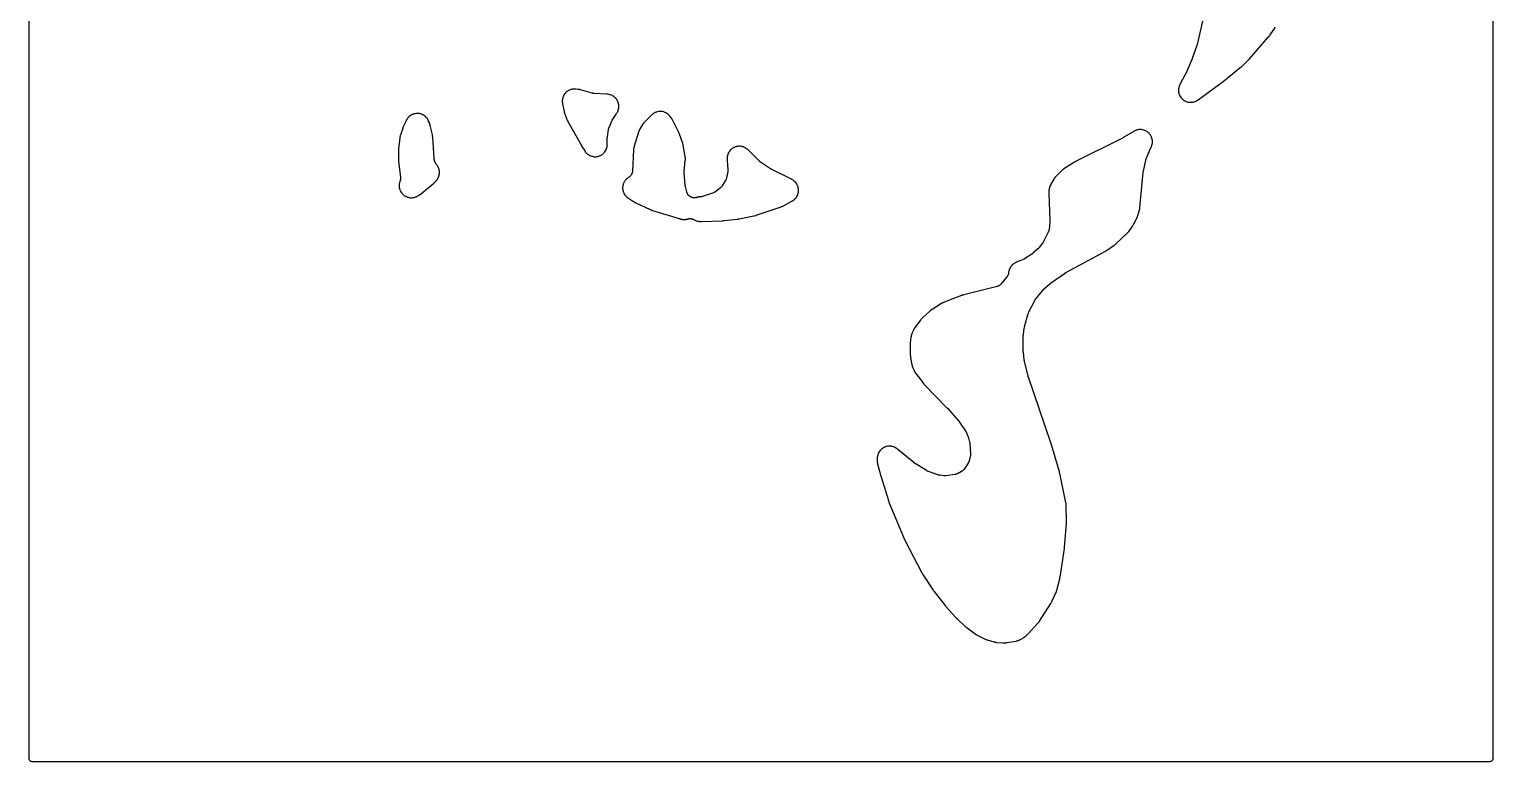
# Model space of a CAD drawing. Header units: millimetres. Extents: x 0 to 300, y 0 to 300.
# Drawn here: x -0.1 to 300, y -0.1 to 150 of the extents above; entities that cross this region are included whole.
import ezdxf

# ---------------------------------------------------------------- set-up
doc = ezdxf.new("R2010")
doc.units = ezdxf.units.MM
doc.layers.add('CUT', color=7, linetype='CONTINUOUS')

msp = doc.modelspace()

# ---------------------------------------------------------------- linework, layer by layer
at = {"layer": 'CUT'}
for points in [[(300.0266, 298.5625), (300.0266, 1.4375), (300.0266, 0.5522), (300.023, 0.4788), (300.0143, 0.4206), (300.0001, 0.3635), (299.9802, 0.3082), (299.9551, 0.255), (299.9249, 0.2046), (299.8898, 0.1573), (299.8503, 0.1137), (299.8068, 0.0743), (299.7595, 0.0392), (299.7091, 0.009), (299.6559, -0.0162), (299.6005, -0.036), (299.5435, -0.0503), (299.4853, -0.0589), (299.4119, -0.0625), (298.5266, -0.0625), (1.4375, -0.0625), (0.5522, -0.0625), (0.4788, -0.0589), (0.4206, -0.0503), (0.3635, -0.036), (0.3082, -0.0162), (0.255, 0.009), (0.2046, 0.0392), (0.1573, 0.0743), (0.1137, 0.1137), (0.0743, 0.1573), (0.0392, 0.2046), (0.009, 0.255), (-0.0162, 0.3082), (-0.036, 0.3635), (-0.0503, 0.4206), (-0.0589, 0.4788), (-0.0625, 0.5522), (-0.0625, 1.4375), (-0.0625, 298.5625)], [(240.8584, 153.1484), (239.3937, 146.876), (239.3912, 146.8653), (239.385, 146.8404), (239.3823, 146.8297), (239.3789, 146.8167), (239.3761, 146.806), (239.3693, 146.7812), (239.3664, 146.7706), (239.3629, 146.7585), (239.3598, 146.7479), (239.3524, 146.7233), (239.3492, 146.7127), (239.3452, 146.6999), (239.3419, 146.6894), (239.3339, 146.665), (239.3304, 146.6545), (238.4258, 143.9898), (238.4234, 143.983), (238.4179, 143.9672), (238.4155, 143.9604), (238.4097, 143.9443), (238.4067, 143.936), (238.3996, 143.9167), (238.3965, 143.9084), (238.3929, 143.8989), (238.3897, 143.8907), (238.3822, 143.8714), (238.379, 143.8632), (238.3773, 143.859), (238.3733, 143.8493), (238.364, 143.8268), (238.3599, 143.8172), (237.3202, 141.3963), (237.3161, 141.387), (237.3066, 141.3655), (237.3024, 141.3563), (237.2974, 141.3453), (237.2933, 141.3363), (237.2834, 141.3152), (237.2791, 141.3062), (237.274, 141.2958), (237.2696, 141.2868), (237.2592, 141.2659), (237.2547, 141.257), (237.2492, 141.2461), (237.2446, 141.2372), (237.2337, 141.2165), (237.229, 141.2077), (236.023, 138.9724), (236.0177, 138.9626), (236.0051, 138.9399), (235.9996, 138.9302), (235.9928, 138.9184), (235.9873, 138.9088), (235.9734, 138.8852), (235.9683, 138.8767), (235.9642, 138.8696), (235.9173, 138.7875), (235.9101, 138.7747), (235.8829, 138.7242), (235.8695, 138.6981), (235.7883, 138.5283), (235.7655, 138.4741), (235.7022, 138.2996), (235.6848, 138.2435), (235.6388, 138.0636), (235.6271, 138.006), (235.5988, 137.8225), (235.5928, 137.7641), (235.5826, 137.5787), (235.5823, 137.52), (235.5903, 137.3345), (235.5957, 137.276), (235.6219, 137.0922), (235.633, 137.0345), (235.677, 136.8541), (235.6936, 136.7978), (235.7551, 136.6226), (235.7772, 136.5682), (235.8554, 136.3998), (235.8827, 136.3478), (235.9771, 136.1879), (236.0093, 136.1388), (236.1188, 135.9889), (236.1558, 135.9432), (236.2794, 135.8047), (236.3206, 135.7628), (236.4572, 135.6371), (236.5023, 135.5995), (236.6506, 135.4877), (236.6991, 135.4546), (236.8576, 135.3579), (236.9091, 135.3297), (237.0763, 135.2489), (237.1304, 135.226), (237.3046, 135.1619), (237.3607, 135.1443), (237.5404, 135.0976), (237.5978, 135.0856), (237.7812, 135.0566), (237.8396, 135.0503), (238.025, 135.0394), (238.0837, 135.0389), (238.2692, 135.0462), (238.3278, 135.0513), (238.5117, 135.0767), (238.5694, 135.0876), (238.75, 135.1308), (238.8063, 135.1473), (238.9818, 135.208), (239.0363, 135.2299), (239.205, 135.3075), (239.2571, 135.3346), (239.4196, 135.4295), (239.4446, 135.445), (239.4927, 135.4763), (239.5049, 135.4845), (239.5835, 135.5386), (239.5955, 135.547), (244.5762, 139.154), (244.5826, 139.1588), (244.6274, 139.1921), (244.6343, 139.1973), (244.6895, 139.2397), (244.6961, 139.2449), (244.7393, 139.279), (244.7463, 139.2846), (248.2645, 142.1506), (248.2726, 142.1574), (248.3291, 142.2051), (248.3377, 142.2126), (248.407, 142.2733), (248.4153, 142.2808), (248.4691, 142.3298), (248.4779, 142.3379), (249.8809, 143.6682), (249.8909, 143.678), (249.955, 143.7417), (249.9648, 143.7516), (250.0435, 143.8336), (250.0531, 143.8437), (250.1142, 143.9104), (250.1235, 143.9208), (254.0771, 148.4366), (254.0901, 148.452), (254.1732, 148.5535), (254.1857, 148.5694), (254.2855, 148.7002), (254.2975, 148.7164), (254.3735, 148.8233), (254.3849, 148.8399), (255.4506, 150.4505)]]:
    msp.add_lwpolyline(points, dxfattribs=at)
for points in [[(109.2594, 134.9131), (109.2633, 134.8834), (109.2723, 134.8255), (109.2748, 134.8107), (109.2922, 134.7147), (109.2951, 134.6999), (109.6176, 133.1454), (109.6199, 133.1348), (109.6366, 133.061), (109.6392, 133.05), (109.6511, 133.0018), (109.6573, 132.9787), (109.6987, 132.8355), (109.7055, 132.8135), (109.718, 132.7757), (109.7215, 132.7654), (109.7463, 132.6948), (109.7504, 132.6834), (110.1214, 131.6917), (110.1252, 131.6818), (110.1522, 131.6132), (110.1563, 131.603), (110.1749, 131.5584), (110.1843, 131.537), (110.2452, 131.4052), (110.255, 131.385), (110.2726, 131.3503), (110.2774, 131.3409), (110.3116, 131.2766), (110.3173, 131.2661), (113.1541, 126.1648), (113.1583, 126.1574), (113.1878, 126.1061), (113.1924, 126.0982), (113.2301, 126.0348), (113.2348, 126.0271), (113.2653, 125.9775), (113.2704, 125.9694), (113.8244, 125.1007), (113.8326, 125.0882), (113.8865, 125.0082), (113.8949, 124.9959), (113.9285, 124.9487), (113.9463, 124.9249), (114.064, 124.7753), (114.103, 124.7305), (114.2332, 124.5952), (114.2764, 124.5544), (114.4193, 124.4326), (114.4663, 124.3964), (114.6205, 124.2893), (114.6709, 124.2579), (114.835, 124.1666), (114.8882, 124.1403), (115.0605, 124.0657), (115.1161, 124.0448), (115.2949, 123.9875), (115.3523, 123.9722), (115.5359, 123.9329), (115.5945, 123.9234), (115.7811, 123.9025), (115.8404, 123.8988), (116.0281, 123.8964), (116.0874, 123.8985), (116.2745, 123.9147), (116.3333, 123.9227), (116.5179, 123.9573), (116.5756, 123.9711), (116.7558, 124.0238), (116.812, 124.0432), (116.9861, 124.1135), (117.04, 124.1384), (117.2063, 124.2255), (117.2575, 124.2556), (117.4144, 124.3587), (117.4624, 124.3937), (117.6083, 124.5118), (117.6526, 124.5514), (117.7861, 124.6834), (117.8263, 124.7271), (117.9461, 124.8717), (117.9817, 124.9192), (118.0867, 125.0749), (118.1174, 125.1257), (118.2065, 125.2909), (118.2321, 125.3446), (118.3044, 125.5178), (118.3245, 125.5737), (118.3793, 125.7533), (118.3938, 125.8108), (118.4306, 125.995), (118.4394, 126.0537), (118.4581, 126.2431), (118.4602, 126.2728), (118.4631, 126.3307), (118.4636, 126.3455), (118.4659, 126.442), (118.4661, 126.4569), (118.4652, 127.685), (118.4652, 127.692), (118.4653, 127.7082), (118.4654, 127.7152), (118.4654, 127.7182), (118.4662, 127.7455), (118.4691, 127.8092), (118.4704, 127.8314), (118.4737, 127.866), (118.4826, 127.9448), (118.4872, 127.9787), (118.7107, 129.4427), (118.7128, 129.4555), (118.7163, 129.4766), (118.7262, 129.5268), (118.7453, 129.6111), (118.7545, 129.6482), (118.7556, 129.6521), (118.7664, 129.6889), (118.7927, 129.7715), (118.8096, 129.8197), (118.8172, 129.8396), (118.8218, 129.8515), (119.3076, 131.0709), (119.312, 131.0816), (119.3192, 131.0992), (119.3379, 131.1412), (119.3712, 131.2115), (119.3866, 131.2424), (119.3883, 131.2456), (119.4048, 131.2758), (119.4434, 131.3434), (119.4673, 131.3827), (119.4776, 131.3987), (119.4838, 131.4084), (120.2739, 132.6054), (120.279, 132.613), (120.291, 132.6309), (120.2962, 132.6385), (120.3007, 132.645), (120.3027, 132.6479), (120.3601, 132.7321), (120.3644, 132.7385), (120.3724, 132.7499), (120.3756, 132.7546), (120.385, 132.7685), (120.3955, 132.7845), (120.4964, 132.9436), (120.526, 132.9959), (120.6112, 133.1657), (120.6354, 133.2207), (120.7032, 133.3981), (120.7218, 133.4552), (120.7715, 133.6386), (120.7843, 133.6973), (120.8154, 133.8847), (120.8222, 133.9444), (120.8344, 134.1339), (120.8353, 134.194), (120.8285, 134.3838), (120.8233, 134.4437), (120.7975, 134.6319), (120.7864, 134.6909), (120.7419, 134.8756), (120.725, 134.9332), (120.6622, 135.1125), (120.6396, 135.1682), (120.5593, 135.3403), (120.5312, 135.3934), (120.434, 135.5566), (120.4007, 135.6067), (120.2877, 135.7593), (120.2496, 135.8058), (120.1219, 135.9464), (120.0794, 135.9888), (119.9383, 136.116), (119.8917, 136.1539), (119.7385, 136.2663), (119.6884, 136.2994), (119.5248, 136.3959), (119.4716, 136.4238), (119.2991, 136.5035), (119.2434, 136.5259), (119.0639, 136.5879), (119.0062, 136.6047), (118.8213, 136.6485), (118.7622, 136.6593), (118.5713, 136.6847), (118.5415, 136.688), (118.4787, 136.6931), (118.4662, 136.694), (118.3847, 136.699), (118.3722, 136.6997), (118.3594, 136.7002), (118.3509, 136.7006), (118.3309, 136.7016), (118.3224, 136.702), (115.7431, 136.8553), (115.731, 136.8561), (115.7108, 136.8575), (115.6624, 136.8624), (115.5807, 136.8728), (115.5446, 136.8782), (115.5409, 136.8788), (115.505, 136.8856), (115.4244, 136.9026), (115.3771, 136.914), (115.3576, 136.9192), (115.3459, 136.9224), (112.9524, 137.5993), (112.9422, 137.6021), (112.8709, 137.6209), (112.8603, 137.6236), (112.8133, 137.6351), (112.7906, 137.6402), (112.6483, 137.6692), (112.6262, 137.6732), (112.5879, 137.6796), (112.5774, 137.6812), (112.5052, 137.6918), (112.4936, 137.6934), (112.1079, 137.7424), (112.0928, 137.7441), (111.9958, 137.754), (111.9809, 137.7553), (111.9224, 137.7598), (111.8924, 137.7613), (111.7001, 137.7663), (111.6401, 137.7649), (111.4509, 137.7508), (111.3913, 137.7434), (111.2045, 137.7105), (111.1459, 137.6972), (110.9633, 137.6458), (110.9064, 137.6267), (110.7298, 137.5573), (110.6751, 137.5326), (110.5063, 137.446), (110.4543, 137.4159), (110.295, 137.3128), (110.2463, 137.2777), (110.0981, 137.1592), (110.0532, 137.1194), (109.9176, 136.9867), (109.8768, 136.9427), (109.7551, 136.7971), (109.719, 136.7491), (109.6125, 136.5921), (109.5813, 136.5408), (109.491, 136.3739), (109.4651, 136.3198), (109.392, 136.1447), (109.3716, 136.0882), (109.3163, 135.9067), (109.3017, 135.8485), (109.2648, 135.6624), (109.2561, 135.603), (109.2379, 135.4141), (109.2352, 135.3542), (109.2361, 135.1644), (109.2393, 135.1045)], [(75.8092, 117.6293), (75.8182, 117.572), (75.8557, 117.3923), (75.8703, 117.3361), (75.9249, 117.1609), (75.9448, 117.1064), (76.0161, 116.9373), (76.0412, 116.885), (76.1285, 116.7235), (76.1586, 116.6739), (76.2611, 116.5216), (76.2958, 116.4751), (76.4125, 116.3335), (76.4515, 116.2905), (76.5814, 116.1609), (76.6244, 116.1219), (76.7662, 116.0054), (76.8128, 115.9707), (76.9651, 115.8685), (77.0148, 115.8385), (77.1764, 115.7514), (77.2288, 115.7264), (77.398, 115.6553), (77.4525, 115.6355), (77.6278, 115.5811), (77.684, 115.5666), (77.8637, 115.5294), (77.9211, 115.5204), (78.1035, 115.5008), (78.1615, 115.4974), (78.345, 115.4955), (78.403, 115.4977), (78.5858, 115.5135), (78.6433, 115.5213), (78.8238, 115.5547), (78.8803, 115.568), (79.0591, 115.6194), (79.0868, 115.6281), (79.1405, 115.6464), (79.1541, 115.6513), (79.2427, 115.6838), (79.2563, 115.689), (79.2945, 115.7042), (79.3086, 115.7099), (79.3996, 115.7486), (79.4135, 115.7547), (79.4675, 115.7793), (79.4949, 115.7927), (79.6679, 115.8823), (79.7204, 115.913), (79.8835, 116.0197), (79.9085, 116.037), (79.9565, 116.072), (79.9686, 116.0811), (80.047, 116.1414), (80.0589, 116.1508), (82.8264, 118.3928), (82.837, 118.4015), (82.9048, 118.4591), (82.9151, 118.468), (82.9551, 118.5036), (82.9751, 118.5222), (83.1025, 118.6462), (83.1217, 118.6658), (83.1582, 118.7048), (83.1675, 118.7149), (83.2268, 118.7811), (83.2358, 118.7914), (83.4087, 118.9936), (83.418, 119.0047), (83.4776, 119.078), (83.4867, 119.0894), (83.5215, 119.1343), (83.5387, 119.1577), (83.6455, 119.3104), (83.6765, 119.3596), (83.7668, 119.5197), (83.7929, 119.5717), (83.8673, 119.7398), (83.8882, 119.7941), (83.946, 119.9686), (83.9616, 120.0246), (84.0022, 120.2039), (84.0122, 120.2611), (84.0353, 120.4435), (84.0398, 120.5015), (84.0451, 120.6852), (84.044, 120.7434), (84.0315, 120.9267), (84.0247, 120.9845), (83.9945, 121.1658), (83.9822, 121.2226), (83.9346, 121.4002), (83.9168, 121.4556), (83.8522, 121.6277), (83.8292, 121.6811), (83.7483, 121.8461), (83.7202, 121.897), (83.6236, 122.0534), (83.5907, 122.1014), (83.478, 122.2498), (83.4598, 122.2725), (83.4111, 122.3306), (83.3823, 122.3667), (83.3313, 122.4342), (83.2795, 122.5107), (83.2477, 122.5633), (83.204, 122.6447), (83.1777, 122.7003), (83.1426, 122.7857), (83.1162, 122.8606), (83.0991, 122.9145), (83.098, 122.9184), (83.0949, 122.9293), (82.993, 123.3075), (82.9901, 123.3185), (82.9854, 123.3367), (82.9753, 123.3808), (82.9601, 123.456), (82.9539, 123.4894), (82.9533, 123.4929), (82.9485, 123.5265), (82.9389, 123.6026), (82.9344, 123.6477), (82.933, 123.6664), (82.9322, 123.6777), (82.6725, 127.8619), (82.6715, 127.8744), (82.6648, 127.9559), (82.6636, 127.9684), (82.6585, 128.0173), (82.6554, 128.0422), (82.6316, 128.2039), (82.6274, 128.2287), (82.6183, 128.277), (82.6158, 128.2893), (82.5988, 128.3693), (82.5961, 128.3816), (82.1448, 130.3116), (82.1419, 130.3236), (82.1221, 130.4011), (82.1189, 130.413), (82.106, 130.4594), (82.099, 130.483), (82.0499, 130.6353), (82.0418, 130.6586), (82.0252, 130.7037), (82.0208, 130.7152), (81.9917, 130.7897), (81.987, 130.8012), (81.8342, 131.169), (81.8285, 131.1823), (81.7904, 131.268), (81.7844, 131.2811), (81.7603, 131.332), (81.7473, 131.3578), (81.6603, 131.5209), (81.6307, 131.5705), (81.5298, 131.7224), (81.4956, 131.7689), (81.3806, 131.9104), (81.3421, 131.9534), (81.214, 132.0832), (81.1716, 132.1223), (81.0316, 132.2392), (80.9856, 132.274), (80.8351, 132.377), (80.7859, 132.4072), (80.6262, 132.4952), (80.5744, 132.5206), (80.4069, 132.5929), (80.3529, 132.6132), (80.1793, 132.669), (80.1236, 132.6841), (79.9454, 132.723), (79.8885, 132.7326), (79.7074, 132.7542), (79.6499, 132.7583), (79.4675, 132.7624), (79.4099, 132.761), (79.228, 132.7476), (79.1707, 132.7406), (78.9909, 132.7098), (78.9346, 132.6973), (78.7586, 132.6494), (78.7038, 132.6316), (78.5332, 132.567), (78.4803, 132.544), (78.3167, 132.4633), (78.2663, 132.4353), (78.1112, 132.3393), (78.0637, 132.3066), (77.9185, 132.1962), (77.8744, 132.1591), (77.7405, 132.0352), (77.7001, 131.994), (77.5788, 131.8578), (77.5425, 131.813), (77.4348, 131.6658), (77.403, 131.6176), (77.3087, 131.4586), (77.2945, 131.4334), (77.2682, 131.3837), (77.2616, 131.3708), (77.2197, 131.287), (77.2134, 131.274), (76.6878, 130.1556), (76.6802, 130.1388), (76.6325, 130.0287), (76.6255, 130.0116), (76.5699, 129.8716), (76.5634, 129.8544), (76.5226, 129.7415), (76.5166, 129.7241), (76.0568, 128.3187), (76.0523, 128.3045), (76.0245, 128.2116), (76.0204, 128.1973), (76.005, 128.1411), (75.9979, 128.1121), (75.9562, 127.9228), (75.9505, 127.8935), (75.9408, 127.8361), (75.9385, 127.8213), (75.9248, 127.7253), (75.9229, 127.7105), (75.6741, 125.5985), (75.6723, 125.5811), (75.6623, 125.4679), (75.661, 125.4505), (75.6526, 125.3081), (75.6518, 125.2906), (75.6484, 125.177), (75.6482, 125.1595), (75.647, 123.4154), (75.6472, 123.3984), (75.6503, 123.2879), (75.651, 123.2709), (75.6588, 123.1323), (75.66, 123.1153), (75.6693, 123.0052), (75.671, 122.9882), (76.0488, 119.6525), (76.0525, 119.611), (76.0576, 119.5347), (76.0593, 119.4512), (76.0578, 119.3957), (76.0517, 119.3125), (76.0451, 119.2573), (76.0314, 119.175), (76.0197, 119.1207), (75.9984, 119.04), (75.9755, 118.967), (75.962, 118.9275), (75.9382, 118.8626), (75.9334, 118.8489), (75.9152, 118.7952), (75.9065, 118.7675), (75.8554, 118.5886), (75.8422, 118.5321), (75.809, 118.3516), (75.8013, 118.294), (75.7857, 118.1112), (75.7836, 118.0532), (75.7858, 117.8697), (75.7893, 117.8117)], [(121.6293, 117.1711), (121.6383, 117.1124), (121.676, 116.9288), (121.6907, 116.8714), (121.7463, 116.6923), (121.7667, 116.6366), (121.8396, 116.464), (121.8654, 116.4106), (121.9551, 116.2459), (121.986, 116.1953), (122.0915, 116.0403), (122.1272, 115.993), (122.2475, 115.8492), (122.2877, 115.8057), (122.4216, 115.6744), (122.4659, 115.6351), (122.6141, 115.5161), (122.6377, 115.4981), (122.6846, 115.4641), (122.6967, 115.4556), (122.7761, 115.4009), (122.7884, 115.3927), (123.8322, 114.7123), (123.8506, 114.7008), (123.9711, 114.6283), (123.9898, 114.6175), (124.1441, 114.5321), (124.1632, 114.5219), (124.2886, 114.4583), (124.3081, 114.4489), (127.2845, 113.0716), (127.3029, 113.0634), (127.4234, 113.0125), (127.442, 113.005), (127.5952, 112.9462), (127.6141, 112.9394), (127.7376, 112.8966), (127.7568, 112.8904), (133.1857, 111.2155), (133.2009, 111.211), (133.3004, 111.1832), (133.3158, 111.1791), (133.4416, 111.1475), (133.4571, 111.1438), (133.5579, 111.1213), (133.5735, 111.118), (133.7096, 111.0914), (133.7242, 111.0887), (133.819, 111.0726), (133.8336, 111.0703), (133.8909, 111.062), (133.9203, 111.0584), (134.1091, 111.0405), (134.1683, 111.0379), (134.3554, 111.0386), (134.4146, 111.0418), (134.6007, 111.061), (134.6592, 111.07), (134.8426, 111.1075), (134.8999, 111.1222), (134.9858, 111.1488), (135.0272, 111.1605), (135.1035, 111.1802), (135.1878, 111.1977), (135.2443, 111.2066), (135.3298, 111.216), (135.387, 111.2195), (135.473, 111.2206), (135.5302, 111.2187), (135.616, 111.2116), (135.6727, 111.2042), (135.7574, 111.189), (135.8132, 111.1761), (135.896, 111.1529), (135.9504, 111.1348), (136.0306, 111.1038), (136.083, 111.0806), (136.1599, 111.0421), (136.2285, 111.0034), (136.2708, 110.9783), (136.3107, 110.9565), (136.4803, 110.8724), (136.5351, 110.8485), (136.7119, 110.7818), (136.7688, 110.7635), (136.9514, 110.7147), (137.0099, 110.7021), (137.199, 110.6713), (137.2286, 110.6672), (137.2866, 110.6607), (137.3015, 110.6592), (137.3983, 110.6508), (137.4132, 110.6497), (137.4174, 110.6494), (137.4313, 110.6487), (137.5219, 110.6452), (137.5358, 110.6448), (137.6497, 110.6431), (137.6636, 110.643), (137.7543, 110.6437), (137.7682, 110.644), (142.102, 110.7788), (142.1142, 110.7793), (142.1935, 110.7834), (142.2057, 110.7841), (142.3052, 110.7913), (142.3173, 110.7923), (142.3964, 110.7996), (142.4085, 110.8009), (145.1951, 111.1158), (145.2073, 111.1173), (145.2863, 111.1279), (145.2985, 111.1296), (145.3975, 111.1449), (145.4096, 111.1469), (145.4881, 111.1607), (145.5002, 111.163), (148.5076, 111.7549), (148.5275, 111.7592), (148.6563, 111.7891), (148.676, 111.7941), (148.8361, 111.837), (148.8557, 111.8426), (148.9821, 111.8812), (149.0015, 111.8874), (154.1194, 113.6402), (154.1308, 113.6443), (154.2052, 113.6714), (154.2166, 113.6757), (154.2609, 113.6929), (154.2834, 113.7022), (154.4284, 113.7654), (154.4505, 113.7756), (154.4933, 113.7964), (154.5042, 113.8018), (154.5747, 113.8378), (154.5855, 113.8434), (156.3036, 114.7649), (156.3167, 114.7721), (156.401, 114.82), (156.4138, 114.8276), (156.4637, 114.8576), (156.4889, 114.8736), (156.6475, 114.9802), (156.6953, 115.0159), (156.8406, 115.1361), (156.8846, 115.1764), (157.0172, 115.3104), (157.057, 115.3548), (157.1757, 115.5013), (157.2109, 115.5495), (157.3144, 115.707), (157.3446, 115.7584), (157.432, 115.9255), (157.457, 115.9797), (157.5274, 116.1546), (157.5468, 116.2109), (157.5995, 116.392), (157.6133, 116.45), (157.6477, 116.6354), (157.6556, 116.6945), (157.6715, 116.8824), (157.6735, 116.942), (157.6706, 117.1305), (157.6668, 117.19), (157.6452, 117.3773), (157.6354, 117.4361), (157.5953, 117.6204), (157.5798, 117.6779), (157.5216, 117.8573), (157.5004, 117.913), (157.4247, 118.0857), (157.3981, 118.1391), (157.3056, 118.3034), (157.2739, 118.3538), (157.1655, 118.5082), (157.1289, 118.5552), (157.0058, 118.698), (156.9647, 118.7412), (156.828, 118.8711), (156.7828, 118.91), (156.6339, 119.0256), (156.585, 119.0598), (156.4232, 119.1616), (156.3975, 119.1768), (156.3468, 119.2053), (156.3337, 119.2124), (156.248, 119.2578), (156.2347, 119.2646), (152.2199, 121.2619), (152.2072, 121.2683), (152.1776, 121.2836), (152.165, 121.2902), (152.1497, 121.2985), (152.1372, 121.3053), (152.1082, 121.3215), (152.0958, 121.3286), (152.0739, 121.3413), (152.0616, 121.3485), (152.0331, 121.3656), (152.0209, 121.3731), (152.0061, 121.3823), (151.9941, 121.3899), (151.9661, 121.4079), (151.9542, 121.4158), (149.8926, 122.7912), (149.8836, 122.7972), (149.8688, 122.8074), (149.8337, 122.8327), (149.7752, 122.877), (149.7497, 122.8971), (149.747, 122.8993), (149.7222, 122.9203), (149.6671, 122.9687), (149.6353, 122.9981), (149.6223, 123.0106), (149.6146, 123.0181), (147.3424, 125.2699), (147.3318, 125.2802), (147.2618, 125.3462), (147.2509, 125.3562), (147.2079, 125.3948), (147.1854, 125.4141), (147.0381, 125.5337), (146.9904, 125.5687), (146.8342, 125.6718), (146.7833, 125.7019), (146.6177, 125.7891), (146.5641, 125.8141), (146.3907, 125.8845), (146.3349, 125.9041), (146.1554, 125.9571), (146.0979, 125.9711), (145.9141, 126.0062), (145.8555, 126.0144), (145.6691, 126.0313), (145.61, 126.0337), (145.4229, 126.0321), (145.3638, 126.0286), (145.1777, 126.0086), (145.1193, 125.9994), (144.9361, 125.9611), (144.8788, 125.9461), (144.7003, 125.89), (144.6448, 125.8695), (144.4727, 125.796), (144.4195, 125.7701), (144.2555, 125.6801), (144.2051, 125.6491), (144.0507, 125.5433), (144.0036, 125.5075), (143.8604, 125.387), (143.817, 125.3467), (143.6864, 125.2127), (143.6473, 125.1684), (143.5305, 125.0222), (143.4959, 124.9741), (143.3941, 124.8171), (143.3643, 124.766), (143.2785, 124.5997), (143.254, 124.5458), (143.1849, 124.3719), (143.1658, 124.3159), (143.1143, 124.136), (143.1008, 124.0784), (143.0672, 123.8943), (143.0594, 123.8356), (143.0441, 123.6491), (143.0422, 123.59), (143.0454, 123.4003), (143.0466, 123.3707), (143.0515, 123.2973), (143.052, 123.2899), (143.0561, 123.2377), (143.0568, 123.2301), (143.0596, 123.1993), (143.0605, 123.1891), (143.0626, 123.1625), (143.0635, 123.1511), (143.1888, 121.2929), (143.1895, 121.2825), (143.1904, 121.2654), (143.1918, 121.2241), (143.1923, 121.17), (143.1901, 121.0977), (143.185, 121.0253), (143.1771, 120.9534), (143.1689, 120.8999), (143.1618, 120.8592), (143.1584, 120.8424), (143.1563, 120.8322), (142.8739, 119.4953), (142.8712, 119.483), (142.8666, 119.4626), (142.8541, 119.4138), (142.8361, 119.3506), (142.8078, 119.2672), (142.7754, 119.1851), (142.7391, 119.1049), (142.7091, 119.0463), (142.6849, 119.0022), (142.6743, 118.9842), (142.6679, 118.9734), (142.042, 117.9382), (142.0368, 117.9297), (142.0322, 117.9223), (142.0012, 117.8756), (141.954, 117.8091), (141.8968, 117.7366), (141.8563, 117.6904), (141.7919, 117.6241), (141.7322, 117.5687), (141.6899, 117.5318), (141.6831, 117.5263), (141.6754, 117.52), (140.7378, 116.7695), (140.73, 116.7634), (140.7231, 116.758), (140.6776, 116.7246), (140.6099, 116.6782), (140.5307, 116.6297), (140.4764, 116.6001), (140.3926, 116.56), (140.3169, 116.5285), (140.2641, 116.5085), (140.2558, 116.5056), (140.2464, 116.5024), (137.9888, 115.7521), (137.9764, 115.7481), (137.9557, 115.7416), (137.9056, 115.7273), (137.82, 115.7056), (137.7819, 115.6968), (137.778, 115.696), (137.7395, 115.6888), (137.6523, 115.6746), (137.6007, 115.6678), (137.5791, 115.6655), (137.5662, 115.6643), (137.3454, 115.6446), (137.3306, 115.643), (137.234, 115.632), (137.2192, 115.6301), (137.1614, 115.622), (137.1319, 115.6171), (136.9436, 115.5812), (136.8855, 115.5671), (136.7542, 115.5281), (136.7128, 115.5169), (136.6363, 115.4981), (136.552, 115.4816), (136.4954, 115.4734), (136.4099, 115.465), (136.3528, 115.4622), (136.2669, 115.462), (136.2098, 115.4646), (136.1243, 115.4727), (136.0676, 115.4807), (135.9833, 115.4969), (135.9277, 115.5103), (135.8452, 115.5344), (135.7911, 115.553), (135.7114, 115.5849), (135.6593, 115.6086), (135.583, 115.648), (135.5435, 115.6707), (135.5388, 115.6734), (135.4869, 115.7028), (135.4741, 115.7101), (135.4294, 115.7383), (135.3654, 115.7814), (135.2945, 115.8343), (135.2495, 115.8715), (135.1844, 115.9308), (135.1431, 115.9723), (135.0842, 116.0377), (135.0471, 116.0831), (134.9948, 116.154), (134.9624, 116.2028), (134.9173, 116.2784), (134.8897, 116.3301), (134.8522, 116.4097), (134.8299, 116.4639), (134.8004, 116.5469), (134.7771, 116.6241), (134.7654, 116.6665), (134.4784, 117.8176), (134.4762, 117.8268), (134.4725, 117.8422), (134.4645, 117.8794), (134.4522, 117.9427), (134.4472, 117.9708), (134.4468, 117.9738), (134.4427, 118.002), (134.4344, 118.066), (134.4304, 118.1038), (134.429, 118.1196), (134.4283, 118.1291), (134.2456, 120.5555), (134.245, 120.5649), (134.244, 120.5804), (134.2423, 120.6177), (134.2409, 120.6809), (134.2406, 120.709), (134.2407, 120.7119), (134.2413, 120.74), (134.2438, 120.8032), (134.246, 120.8405), (134.2473, 120.856), (134.2481, 120.8653), (134.46, 123.1892), (134.461, 123.2023), (134.4669, 123.2878), (134.4677, 123.301), (134.4701, 123.3524), (134.4708, 123.3788), (134.4713, 123.5478), (134.4691, 123.6005), (134.4548, 123.7689), (134.452, 123.7951), (134.4454, 123.8462), (134.4435, 123.8592), (134.4307, 123.9439), (134.4285, 123.957), (134.0233, 126.2791), (134.021, 126.2913), (134.0056, 126.3702), (134.0031, 126.3823), (133.9928, 126.4295), (133.9871, 126.4536), (133.9465, 126.6092), (133.9397, 126.633), (133.9256, 126.6792), (133.9219, 126.691), (133.8968, 126.7675), (133.8928, 126.7792), (133.2821, 128.5179), (133.275, 128.5373), (133.2262, 128.6622), (133.2183, 128.6814), (133.1518, 128.8359), (133.1433, 128.8548), (133.086, 128.9761), (133.0769, 128.9946), (131.8238, 131.4287), (131.818, 131.4397), (131.7797, 131.5106), (131.7736, 131.5215), (131.7497, 131.5636), (131.737, 131.5849), (131.6516, 131.7217), (131.638, 131.7425), (131.6107, 131.7825), (131.6035, 131.7927), (131.5567, 131.8583), (131.5494, 131.8683), (131.3666, 132.1133), (131.3574, 132.1254), (131.2966, 132.2027), (131.2871, 132.2145), (131.2495, 132.26), (131.2296, 132.2828), (131.0986, 132.4258), (131.0555, 132.4683), (130.9127, 132.5956), (130.8656, 132.6335), (130.7107, 132.7458), (130.66, 132.7788), (130.4946, 132.8749), (130.4408, 132.9026), (130.2666, 132.9816), (130.2102, 133.0038), (130.0289, 133.0648), (129.9707, 133.0811), (129.7842, 133.1236), (129.7246, 133.134), (129.5347, 133.1574), (129.4744, 133.1618), (129.2831, 133.166), (129.2226, 133.1643), (129.0319, 133.1492), (128.9719, 133.1413), (128.7837, 133.1071), (128.7248, 133.0933), (128.541, 133.0403), (128.4838, 133.0206), (128.3063, 132.9494), (128.2513, 132.924), (128.0819, 132.8352), (128.0298, 132.8045), (127.8702, 132.6991), (127.8214, 132.6633), (127.6711, 132.5407), (127.6482, 132.5209), (127.6043, 132.4813), (127.5932, 132.471), (127.5219, 132.4033), (127.5111, 132.3927), (126.1409, 131.0228), (126.1294, 131.011), (126.0558, 130.9333), (126.0447, 130.9212), (126.0018, 130.8733), (125.9805, 130.8482), (125.8467, 130.6813), (125.8268, 130.655), (125.7894, 130.6027), (125.78, 130.5892), (125.7202, 130.5005), (125.7112, 130.4867), (125.274, 129.7984), (125.2672, 129.7876), (125.2241, 129.7164), (125.2176, 129.7053), (125.1926, 129.662), (125.1803, 129.6395), (125.1044, 129.4939), (125.0826, 129.4475), (125.0194, 129.296), (125.0101, 129.2721), (124.9928, 129.2252), (124.9885, 129.2131), (124.9615, 129.1344), (124.9574, 129.1222), (123.9743, 126.0505), (123.9705, 126.0381), (123.9466, 125.9574), (123.943, 125.945), (123.9297, 125.8961), (123.9234, 125.871), (123.8866, 125.7091), (123.8773, 125.6582), (123.8547, 125.4937), (123.8517, 125.468), (123.8469, 125.4176), (123.8459, 125.4047), (123.8398, 125.3208), (123.839, 125.3079), (123.617, 120.9389), (123.6138, 120.8957), (123.6059, 120.8166), (123.5932, 120.7308), (123.582, 120.6741), (123.5611, 120.59), (123.5444, 120.5346), (123.5155, 120.4529), (123.4937, 120.3994), (123.457, 120.3208), (123.4301, 120.2697), (123.386, 120.195), (123.3543, 120.1467), (123.3032, 120.0766), (123.267, 120.0316), (123.2095, 119.9667), (123.1691, 119.9254), (123.1055, 119.8664), (123.0614, 119.8292), (122.9924, 119.7765), (122.927, 119.7314), (122.8907, 119.7076), (122.8794, 119.7006), (122.8723, 119.6962), (122.8556, 119.6861), (122.8484, 119.6817), (122.8256, 119.6682), (122.8005, 119.6524), (122.6422, 119.5472), (122.5945, 119.512), (122.4494, 119.3933), (122.4054, 119.3536), (122.2727, 119.2212), (122.2328, 119.1773), (122.1138, 119.0324), (122.0785, 118.9848), (121.9744, 118.8289), (121.9439, 118.778), (121.8557, 118.6126), (121.8304, 118.559), (121.759, 118.3857), (121.7391, 118.3298), (121.6851, 118.1503), (121.6708, 118.0927), (121.6348, 117.9088), (121.6263, 117.8501), (121.6086, 117.6634), (121.606, 117.6042), (121.6068, 117.4167), (121.61, 117.3575)], [(173.8425, 61.1892), (173.8476, 61.1609), (173.8588, 61.106), (173.8618, 61.092), (173.8827, 61.0011), (173.8861, 60.9871), (174.4671, 58.7042), (174.469, 58.6968), (174.4826, 58.646), (174.4848, 58.6382), (174.5026, 58.5751), (174.5048, 58.5675), (174.5196, 58.5178), (174.522, 58.5097), (176.0971, 53.4671), (176.1014, 53.454), (176.1301, 53.3691), (176.1347, 53.356), (176.1731, 53.2503), (176.178, 53.2373), (176.2106, 53.1538), (176.2157, 53.141), (179.405, 45.4854), (179.4101, 45.4737), (179.4435, 45.3979), (179.4488, 45.3863), (179.4928, 45.2921), (179.4983, 45.2806), (179.535, 45.2064), (179.5407, 45.195), (182.9425, 38.6557), (182.9498, 38.6421), (182.9983, 38.5543), (183.006, 38.5409), (183.0698, 38.4323), (183.0778, 38.4191), (183.1308, 38.3339), (183.1391, 38.3209), (185.2687, 35.0886), (185.276, 35.0779), (185.3237, 35.0087), (185.3312, 34.9981), (185.3931, 34.9125), (185.4008, 34.9021), (185.4515, 34.8349), (185.4594, 34.8247), (187.6881, 32.0051), (187.6932, 31.9987), (187.7293, 31.9543), (187.7349, 31.9475), (187.7806, 31.8929), (187.7862, 31.8863), (187.823, 31.8437), (187.8291, 31.8367), (189.8626, 29.5509), (189.8725, 29.54), (189.9379, 29.4701), (189.9481, 29.4595), (190.0323, 29.3737), (190.0427, 29.3633), (190.1115, 29.2966), (190.1222, 29.2865), (191.9463, 27.6024), (191.9584, 27.5916), (192.0378, 27.5221), (192.0502, 27.5116), (192.1523, 27.4271), (192.1649, 27.4169), (192.248, 27.3519), (192.2609, 27.342), (193.8905, 26.1357), (193.9007, 26.1283), (193.9676, 26.081), (193.9779, 26.0738), (194.0187, 26.0462), (194.0398, 26.0325), (194.1791, 25.9465), (194.2009, 25.9337), (194.2438, 25.9096), (194.2549, 25.9036), (194.3271, 25.865), (194.3383, 25.8592), (195.8258, 25.105), (195.8383, 25.0989), (195.92, 25.0598), (195.9326, 25.0539), (195.9822, 25.0316), (196.0079, 25.0208), (196.1762, 24.9543), (196.2023, 24.9446), (196.2538, 24.927), (196.267, 24.9227), (196.3533, 24.8953), (196.3666, 24.8913), (197.706, 24.501), (197.7215, 24.4967), (197.8229, 24.4701), (197.8385, 24.4663), (197.8998, 24.4519), (197.9314, 24.4454), (198.1376, 24.4087), (198.1694, 24.404), (198.2319, 24.3963), (198.2479, 24.3945), (198.3522, 24.3845), (198.3683, 24.3832), (199.622, 24.2972), (199.6399, 24.2962), (199.7563, 24.2917), (199.7742, 24.2913), (199.8441, 24.2907), (199.8799, 24.2914), (200.1124, 24.3033), (200.1481, 24.3062), (200.2176, 24.3139), (200.2353, 24.3162), (200.3507, 24.3325), (200.3684, 24.3352), (202.2842, 24.665), (202.2998, 24.6679), (202.4011, 24.6881), (202.4167, 24.6914), (202.4772, 24.7052), (202.508, 24.713), (202.7039, 24.7686), (202.7641, 24.7892), (202.953, 24.8652), (202.9822, 24.8778), (203.0385, 24.904), (203.0528, 24.9109), (203.1453, 24.9569), (203.1594, 24.9642), (203.4836, 25.1364), (203.4969, 25.1437), (203.5829, 25.1923), (203.5961, 25.1999), (203.647, 25.2303), (203.6727, 25.2466), (203.8367, 25.3563), (203.8615, 25.3739), (203.9091, 25.4093), (203.9211, 25.4185), (203.9988, 25.4795), (204.0106, 25.489), (204.3942, 25.8062), (204.4094, 25.8192), (204.5069, 25.9055), (204.5217, 25.9191), (204.6404, 26.0314), (204.6547, 26.0454), (204.7463, 26.138), (204.7602, 26.1525), (206.7654, 28.3214), (206.7743, 28.3313), (206.8317, 28.3962), (206.8404, 28.4062), (206.874, 28.446), (206.8907, 28.4667), (206.9965, 28.6037), (207.0123, 28.6252), (207.0423, 28.6677), (207.0498, 28.6787), (207.098, 28.7506), (207.1053, 28.7618), (209.4057, 32.3618), (209.4112, 32.3707), (209.4495, 32.4329), (209.4551, 32.4422), (209.4795, 32.4835), (209.4908, 32.5036), (209.5591, 32.6302), (209.5693, 32.6499), (209.5863, 32.6845), (209.5908, 32.6939), (209.6216, 32.7592), (209.6265, 32.7699), (210.5529, 34.8413), (210.5583, 34.8537), (210.5923, 34.9346), (210.5974, 34.9471), (210.6168, 34.9961), (210.6261, 35.0215), (210.683, 35.1874), (210.6912, 35.2131), (210.7061, 35.2638), (210.7097, 35.2767), (210.7325, 35.3615), (210.7359, 35.3746), (211.2377, 37.4207), (211.2407, 37.4337), (211.2595, 37.5186), (211.2623, 37.5317), (211.2835, 37.6387), (211.286, 37.6519), (211.301, 37.7375), (211.3032, 37.7507), (212.1931, 43.5875), (212.1945, 43.597), (212.2035, 43.6632), (212.2048, 43.6734), (212.2146, 43.7562), (212.2158, 43.7662), (212.2224, 43.8317), (212.2234, 43.8424), (212.6403, 48.8356), (212.6414, 48.8514), (212.6473, 48.9542), (212.648, 48.9701), (212.6519, 49.0993), (212.6522, 49.1152), (212.6526, 49.2182), (212.6525, 49.234), (212.5813, 52.4107), (212.5809, 52.4247), (212.5767, 52.5159), (212.5759, 52.53), (212.5721, 52.5847), (212.5695, 52.6127), (212.5483, 52.7941), (212.5444, 52.8219), (212.5355, 52.8761), (212.5331, 52.8899), (212.5162, 52.9796), (212.5134, 52.9934), (211.227, 59.0361), (211.2247, 59.0464), (211.2082, 59.1175), (211.2056, 59.1284), (211.1834, 59.2167), (211.1807, 59.2273), (211.1619, 59.2967), (211.1587, 59.3081), (209.4015, 65.3268), (209.3996, 65.3331), (209.3862, 65.3772), (209.3841, 65.384), (209.3667, 65.4388), (209.3646, 65.4455), (209.3504, 65.4886), (209.348, 65.4957), (204.8112, 78.6971), (204.8078, 78.7072), (204.7999, 78.7311), (204.7966, 78.7413), (204.7926, 78.7538), (204.7894, 78.7641), (204.7821, 78.7881), (204.7791, 78.7984), (204.7756, 78.8103), (204.7727, 78.8206), (204.766, 78.8448), (204.7631, 78.8552), (204.7598, 78.8678), (204.7571, 78.8782), (204.7509, 78.9026), (204.7484, 78.913), (203.9998, 82.0334), (203.9966, 82.0469), (203.9896, 82.0783), (203.9867, 82.0918), (203.9833, 82.1083), (203.9806, 82.1219), (203.9745, 82.1535), (203.972, 82.1671), (203.9693, 82.1827), (203.967, 82.1964), (203.9619, 82.2282), (203.9598, 82.2419), (203.9574, 82.2585), (203.9555, 82.2722), (203.9514, 82.3042), (203.9497, 82.3179), (203.7805, 83.8143), (203.7791, 83.827), (203.7762, 83.8567), (203.775, 83.8695), (203.7737, 83.885), (203.7727, 83.8978), (203.7706, 83.9275), (203.7698, 83.9403), (203.769, 83.955), (203.7684, 83.9677), (203.7671, 83.9975), (203.7667, 84.0103), (203.7663, 84.0259), (203.766, 84.0387), (203.7656, 84.0685), (203.7655, 84.0813), (203.7687, 87.1511), (203.7688, 87.1668), (203.7695, 87.2033), (203.7699, 87.219), (203.7706, 87.2381), (203.7713, 87.2538), (203.7733, 87.2903), (203.7742, 87.3059), (203.7755, 87.3239), (203.7767, 87.3395), (203.78, 87.3759), (203.7815, 87.3915), (203.7835, 87.4105), (203.7853, 87.4261), (203.7898, 87.4624), (203.7918, 87.4779), (203.9741, 88.768), (203.9762, 88.7823), (203.9815, 88.8155), (203.9838, 88.8297), (203.9869, 88.847), (203.9894, 88.8612), (203.9957, 88.8943), (203.9986, 88.9084), (204.0019, 88.9246), (204.005, 88.9387), (204.0123, 88.9715), (204.0156, 88.9856), (204.0197, 89.0027), (204.0232, 89.0167), (204.0316, 89.0493), (204.0353, 89.0632), (204.7793, 91.7666), (204.7824, 91.7776), (204.7867, 91.7925), (204.8006, 91.8363), (204.8256, 91.9087), (204.8372, 91.9405), (204.8501, 91.9718), (204.8805, 92.0421), (204.8999, 92.0837), (204.9067, 92.0976), (204.9119, 92.1079), (206.1109, 94.4527), (206.117, 94.4643), (206.1253, 94.48), (206.1513, 94.5258), (206.1968, 94.6008), (206.2177, 94.6335), (206.24, 94.6652), (206.2919, 94.736), (206.3243, 94.7774), (206.3356, 94.7911), (206.3441, 94.8012), (208.0441, 96.7924), (208.0543, 96.8042), (208.0784, 96.8314), (208.0888, 96.843), (208.1017, 96.857), (208.1123, 96.8684), (208.1373, 96.8948), (208.1481, 96.906), (208.1606, 96.9188), (208.1716, 96.9298), (208.1976, 96.9553), (208.2088, 96.9662), (208.2225, 96.9793), (208.2339, 96.9899), (208.2607, 97.0145), (208.2723, 97.0249), (209.3079, 97.9435), (209.3181, 97.9524), (209.3418, 97.9728), (209.3521, 97.9815), (209.3647, 97.992), (209.375, 98.0006), (209.3994, 98.0203), (209.4099, 98.0287), (209.422, 98.0382), (209.4327, 98.0464), (209.4576, 98.0654), (209.4684, 98.0735), (209.4816, 98.0832), (209.4924, 98.0911), (209.5179, 98.1094), (209.5289, 98.1171), (212.404, 100.11), (212.4144, 100.1171), (212.4389, 100.1335), (212.4494, 100.1405), (212.4623, 100.1489), (212.4729, 100.1557), (212.4978, 100.1715), (212.5085, 100.1782), (212.5209, 100.1858), (212.5317, 100.1923), (212.557, 100.2073), (212.5679, 100.2137), (212.5813, 100.2214), (212.5923, 100.2276), (212.618, 100.2419), (212.6291, 100.248), (220.6494, 104.566), (220.665, 104.5747), (220.7661, 104.6331), (220.7815, 104.6423), (220.906, 104.7193), (220.9211, 104.7289), (221.0185, 104.7932), (221.0333, 104.8033), (222.3844, 105.7548), (222.4014, 105.7672), (222.5104, 105.8498), (222.5269, 105.8629), (222.66, 105.9713), (222.676, 105.9848), (222.779, 106.0749), (222.7946, 106.0891), (225.0554, 108.2119), (225.0658, 108.2218), (225.132, 108.287), (225.1421, 108.2972), (225.1809, 108.3373), (225.2003, 108.3583), (225.323, 108.4979), (225.3414, 108.5198), (225.3763, 108.5634), (225.3851, 108.5747), (225.4413, 108.6487), (225.4498, 108.6602), (226.0898, 109.5451), (226.1023, 109.563), (226.1811, 109.6808), (226.1929, 109.6991), (226.2864, 109.8504), (226.2975, 109.8691), (226.3676, 109.9924), (226.378, 110.0115), (226.8957, 111.0041), (226.9007, 111.0139), (226.9348, 111.0825), (226.9399, 111.0927), (226.9614, 111.1381), (226.9714, 111.1602), (227.0306, 111.2991), (227.0393, 111.3207), (227.0537, 111.3584), (227.0575, 111.3687), (227.0832, 111.44), (227.0872, 111.4516), (227.5222, 112.7407), (227.5275, 112.7573), (227.5605, 112.8654), (227.5653, 112.8821), (227.5833, 112.9475), (227.5915, 112.9813), (227.6384, 113.2022), (227.6447, 113.2365), (227.6549, 113.3035), (227.6573, 113.3207), (227.6711, 113.4329), (227.6729, 113.4502), (228.35, 120.6759), (228.3513, 120.6889), (228.3546, 120.7193), (228.3561, 120.7322), (228.3581, 120.7481), (228.3598, 120.761), (228.3639, 120.7913), (228.3658, 120.8042), (228.3681, 120.8191), (228.3701, 120.832), (228.3752, 120.8621), (228.3774, 120.8749), (228.3803, 120.8906), (228.3828, 120.9035), (228.3887, 120.9334), (228.3913, 120.9462), (228.862, 123.1583), (228.8642, 123.1685), (228.8678, 123.1844), (228.8741, 123.2105), (228.883, 123.2454), (228.8915, 123.2762), (228.8987, 123.3006), (228.9029, 123.3145), (228.9045, 123.3196), (228.9144, 123.3494), (228.9376, 123.4154), (228.9524, 123.4546), (228.9577, 123.4677), (228.9617, 123.4774), (229.7827, 125.4411), (229.7863, 125.4495), (229.7918, 125.4625), (229.8013, 125.4838), (229.8144, 125.5122), (229.8264, 125.5372), (229.8363, 125.557), (229.842, 125.5682), (229.8499, 125.5835), (229.8531, 125.5896), (229.8605, 125.6038), (229.8638, 125.6099), (229.8659, 125.6138), (229.8704, 125.6221), (229.8809, 125.6413), (229.8855, 125.6495), (229.9285, 125.7258), (229.9356, 125.7387), (229.9625, 125.7894), (229.9756, 125.8157), (230.0558, 125.9861), (230.0782, 126.0405), (230.1404, 126.2155), (230.1574, 126.2718), (230.2022, 126.4521), (230.2135, 126.5097), (230.2405, 126.6936), (230.2462, 126.752), (230.255, 126.9376), (230.2549, 126.9964), (230.2456, 127.1819), (230.2398, 127.2404), (230.2123, 127.4242), (230.2008, 127.4818), (230.1555, 127.662), (230.1384, 127.7182), (230.0757, 127.8931), (230.0531, 127.9474), (229.9736, 128.1153), (229.9459, 128.1671), (229.8503, 128.3264), (229.8177, 128.3753), (229.707, 128.5245), (229.6697, 128.5699), (229.545, 128.7076), (229.5034, 128.7491), (229.3658, 128.8739), (229.3204, 128.9112), (229.1712, 129.022), (229.1223, 129.0547), (228.9631, 129.1503), (228.9113, 129.178), (228.7434, 129.2576), (228.6891, 129.2801), (228.5142, 129.3429), (228.458, 129.36), (228.2779, 129.4054), (228.2202, 129.4169), (228.0365, 129.4445), (227.978, 129.4503), (227.7925, 129.4597), (227.7337, 129.4598), (227.5481, 129.451), (227.4896, 129.4454), (227.3058, 129.4185), (227.2481, 129.4072), (227.0678, 129.3624), (227.0115, 129.3455), (226.8365, 129.2833), (226.7821, 129.261), (226.6116, 129.1809), (226.5853, 129.1677), (226.5347, 129.1408), (226.5218, 129.1337), (226.4385, 129.0869), (226.4258, 129.0795), (224.3901, 127.867), (224.3842, 127.8635), (224.3702, 127.8553), (224.3642, 127.8518), (224.3499, 127.8436), (224.3425, 127.8394), (224.3252, 127.8296), (224.3177, 127.8255), (224.3091, 127.8208), (224.3016, 127.8167), (224.2841, 127.8073), (224.2765, 127.8033), (224.2728, 127.8013), (224.2638, 127.7966), (224.2428, 127.7859), (224.2338, 127.7813), (214.6397, 123.0103), (214.6245, 123.0024), (214.5262, 122.95), (214.5112, 122.9417), (214.3896, 122.8723), (214.3749, 122.8636), (214.2797, 122.8056), (214.2652, 122.7965), (212.0906, 121.3848), (212.0777, 121.3762), (211.9945, 121.319), (211.9818, 121.3101), (211.9327, 121.2745), (211.9081, 121.2556), (211.7511, 121.1289), (211.7275, 121.1087), (211.6823, 121.0683), (211.6709, 121.0577), (211.5976, 120.9884), (211.5864, 120.9776), (210.5037, 119.9004), (210.4945, 119.891), (210.4353, 119.8295), (210.4263, 119.8199), (210.3915, 119.7821), (210.3741, 119.7624), (210.2655, 119.6335), (210.2335, 119.5919), (210.1366, 119.4541), (210.1219, 119.4322), (210.0943, 119.389), (210.0873, 119.3778), (210.0429, 119.3048), (210.0362, 119.2935), (209.424, 118.2368), (209.4161, 118.2227), (209.3656, 118.1298), (209.358, 118.1154), (209.3292, 118.0588), (209.3153, 118.0294), (209.2309, 117.8389), (209.2079, 117.7781), (209.1447, 117.5795), (209.1357, 117.5482), (209.1197, 117.4868), (209.1158, 117.471), (209.0921, 117.368), (209.0886, 117.3521), (209.038, 117.1022), (209.0347, 117.0844), (209.0149, 116.9686), (209.0121, 116.9507), (209.0023, 116.8809), (208.9983, 116.8449), (208.9798, 116.6108), (208.978, 116.5747), (208.9767, 116.5042), (208.9766, 116.4861), (208.9779, 116.3686), (208.9784, 116.3505), (209.2045, 110.8921), (209.2051, 110.8763), (209.2059, 110.8393), (209.2062, 110.8235), (209.2063, 110.8042), (209.2063, 110.7884), (209.2058, 110.7514), (209.2055, 110.7356), (209.205, 110.7175), (209.2044, 110.7017), (209.2027, 110.6647), (209.2018, 110.6489), (209.2006, 110.6297), (209.1994, 110.6139), (209.1964, 110.5771), (209.195, 110.5613), (209.039, 108.9964), (209.034, 108.9556), (209.0231, 108.8812), (209.0076, 108.8006), (208.9948, 108.7474), (208.9719, 108.6686), (208.9543, 108.6168), (208.9244, 108.5403), (208.8938, 108.4716), (208.8763, 108.4345), (207.9021, 106.49), (207.8971, 106.4802), (207.8894, 106.4651), (207.8761, 106.4405), (207.8579, 106.4076), (207.8411, 106.3788), (207.8274, 106.3562), (207.8194, 106.3433), (207.8165, 106.3386), (207.7985, 106.3111), (207.7575, 106.2509), (207.732, 106.2154), (207.7231, 106.2036), (207.7165, 106.1949), (206.9731, 105.2346), (206.9666, 105.2263), (206.9566, 105.2136), (206.9396, 105.1928), (206.9164, 105.1653), (206.8954, 105.1412), (206.8784, 105.1224), (206.8686, 105.1118), (206.8649, 105.1079), (206.843, 105.0853), (206.7936, 105.036), (206.7633, 105.0071), (206.7528, 104.9976), (206.7451, 104.9906), (205.744, 104.102), (205.7389, 104.0974), (205.7267, 104.0868), (205.7245, 104.0849), (205.7006, 104.0648), (205.652, 104.0255), (205.6351, 104.0122), (205.611, 103.9946), (205.5464, 103.9492), (205.5184, 103.9302), (204.2036, 103.0777), (204.1951, 103.0723), (204.1819, 103.0639), (204.1602, 103.0505), (204.1313, 103.0334), (204.1052, 103.0185), (204.0841, 103.0069), (204.072, 103.0004), (204.0675, 102.998), (204.041, 102.9845), (203.9816, 102.9555), (203.9457, 102.939), (203.9334, 102.9336), (203.9243, 102.9297), (202.3272, 102.2562), (202.3132, 102.2501), (202.2227, 102.2092), (202.2088, 102.2027), (202.1551, 102.1768), (202.1279, 102.1628), (201.9561, 102.0687), (201.9041, 102.0367), (201.745, 101.9272), (201.6965, 101.89), (201.5494, 101.7649), (201.5049, 101.723), (201.3712, 101.5835), (201.3313, 101.5373), (201.2125, 101.385), (201.1774, 101.3349), (201.0747, 101.1713), (201.0449, 101.118), (200.9594, 100.9448), (200.9352, 100.8887), (200.8678, 100.7077), (200.8494, 100.6494), (200.8007, 100.4625), (200.7884, 100.4026), (200.7585, 100.2091), (200.7547, 100.1788), (200.7487, 100.1201), (200.7431, 100.0763), (200.7309, 99.9963), (200.7134, 99.9097), (200.6989, 99.8527), (200.6729, 99.7683), (200.6529, 99.7131), (200.6188, 99.6316), (200.5935, 99.5786), (200.5515, 99.5008), (200.5211, 99.4505), (200.4718, 99.3773), (200.4234, 99.3125), (200.3961, 99.2778), (199.1754, 97.8017), (199.144, 97.7657), (199.0849, 97.7015), (199.0168, 97.6349), (198.9692, 97.5931), (198.8943, 97.534), (198.8425, 97.4975), (198.7619, 97.4467), (198.7065, 97.4158), (198.621, 97.3738), (198.5627, 97.3489), (198.4732, 97.3162), (198.3897, 97.2907), (198.3438, 97.2779), (198.1562, 97.2312), (191.5577, 95.587), (191.5401, 95.5823), (191.5093, 95.5737), (191.4262, 95.5502), (191.4088, 95.545), (191.2672, 95.5005), (191.2499, 95.4947), (191.1382, 95.4558), (191.1211, 95.4496), (187.5614, 94.087), (187.5481, 94.0817), (187.4619, 94.0463), (187.4488, 94.0407), (187.3975, 94.0183), (187.3716, 94.0061), (187.2049, 93.9233), (187.1796, 93.91), (187.1307, 93.8827), (187.1183, 93.8756), (187.0381, 93.8283), (187.0259, 93.8209), (185.0636, 92.6), (185.0526, 92.593), (184.9815, 92.5466), (184.9706, 92.5394), (184.9285, 92.5105), (184.9073, 92.4953), (184.7716, 92.3935), (184.751, 92.3774), (184.7116, 92.345), (184.7016, 92.3366), (184.6371, 92.2813), (184.6273, 92.2727), (183.1039, 90.9075), (183.0922, 90.8967), (183.0168, 90.8254), (183.0053, 90.8143), (182.9612, 90.7703), (182.9392, 90.7472), (182.8004, 90.5932), (182.7797, 90.5689), (182.7405, 90.5205), (182.7306, 90.508), (182.6675, 90.4256), (182.658, 90.4128), (181.5437, 88.8758), (181.5352, 88.8638), (181.4812, 88.7852), (181.473, 88.773), (181.4417, 88.725), (181.4262, 88.7001), (181.3299, 88.5355), (181.3157, 88.5098), (181.2892, 88.459), (181.2826, 88.4459), (181.2406, 88.3602), (181.2343, 88.347), (180.9772, 87.7886), (180.9713, 87.7755), (180.9344, 87.6901), (180.9289, 87.6768), (180.9079, 87.6249), (180.8979, 87.5981), (180.8373, 87.4248), (180.821, 87.3698), (180.7773, 87.1915), (180.7711, 87.1635), (180.7604, 87.1086), (180.7578, 87.0945), (180.7422, 87.0027), (180.7399, 86.9885), (180.6364, 86.2794), (180.6336, 86.2577), (180.6182, 86.1164), (180.6163, 86.0946), (180.6034, 85.9169), (180.6022, 85.895), (180.5972, 85.753), (180.5968, 85.7312), (180.5988, 83.3327), (180.5989, 83.3187), (180.6011, 83.2281), (180.6016, 83.2141), (180.6042, 83.1597), (180.6062, 83.1318), (180.6232, 82.9513), (180.6264, 82.9236), (180.634, 82.8696), (180.6362, 82.8558), (180.6509, 82.7664), (180.6534, 82.7526), (180.9429, 81.2217), (180.9465, 81.2041), (180.9717, 81.0898), (180.9758, 81.0723), (180.993, 81.0042), (181.0028, 80.9696), (181.0734, 80.7467), (181.0853, 80.7127), (181.1105, 80.6472), (181.1172, 80.6305), (181.1625, 80.5226), (181.1697, 80.5061), (181.3556, 80.0975), (181.3626, 80.0825), (181.4098, 79.986), (181.4173, 79.9712), (181.4472, 79.914), (181.4633, 79.8851), (181.5733, 79.7005), (181.591, 79.6726), (181.6271, 79.619), (181.6365, 79.6055), (181.6989, 79.518), (181.7087, 79.5046), (183.1449, 77.6057), (183.1566, 77.5908), (183.2337, 77.4952), (183.2458, 77.4806), (183.3464, 77.3638), (183.359, 77.3496), (183.4421, 77.259), (183.4551, 77.2453), (188.1177, 72.4715), (188.1209, 72.4682), (188.1283, 72.4605), (188.1315, 72.4572), (188.1389, 72.4494), (188.1429, 72.4453), (188.152, 72.4356), (188.156, 72.4314), (188.1628, 72.4241), (188.1666, 72.42), (188.1754, 72.4104), (188.1787, 72.4068), (188.1861, 72.3987), (188.1963, 72.3873), (188.2007, 72.3823), (190.4797, 69.8016), (190.4903, 69.7893), (190.5148, 69.7606), (190.5252, 69.7482), (190.5377, 69.733), (190.5478, 69.7204), (190.5712, 69.6909), (190.5811, 69.6781), (190.5984, 69.6554), (190.6081, 69.6425), (190.6304, 69.6121), (190.6398, 69.599), (190.6512, 69.583), (190.6604, 69.5697), (190.6816, 69.5385), (190.6906, 69.5251), (191.9649, 67.5791), (191.9702, 67.5709), (191.9789, 67.5573), (191.9991, 67.524), (192.0322, 67.467), (192.0465, 67.4415), (192.0479, 67.4388), (192.0613, 67.4128), (192.0907, 67.3538), (192.1072, 67.3186), (192.1138, 67.3038), (192.1177, 67.2949), (192.4579, 66.505), (192.4607, 66.4984), (192.4673, 66.4829), (192.47, 66.4762), (192.4712, 66.4733), (192.4816, 66.447), (192.5048, 66.3851), (192.5126, 66.3634), (192.5236, 66.3291), (192.5469, 66.2505), (192.5563, 66.2164), (192.7559, 65.4318), (192.7583, 65.4218), (192.7623, 65.4053), (192.771, 65.3657), (192.7841, 65.2985), (192.7894, 65.2686), (192.7899, 65.2654), (192.7942, 65.2354), (192.8028, 65.1674), (192.8069, 65.1271), (192.8083, 65.1104), (192.809, 65.1003), (192.9504, 63.0511), (192.9512, 63.0388), (192.9523, 63.0183), (192.9537, 62.969), (192.9537, 62.9045), (192.9496, 62.8182), (192.9413, 62.7321), (192.929, 62.6466), (192.9167, 62.5833), (192.9059, 62.5351), (192.9009, 62.5152), (192.8978, 62.5033), (192.6594, 61.6077), (192.6562, 61.596), (192.6508, 61.5767), (192.6365, 61.5304), (192.6161, 61.4705), (192.5851, 61.3916), (192.5504, 61.3142), (192.5121, 61.2386), (192.4809, 61.1835), (192.4559, 61.1421), (192.4451, 61.1251), (192.4385, 61.115), (191.6399, 59.9039), (191.6337, 59.8946), (191.6301, 59.8894), (191.6004, 59.8481), (191.5578, 59.7923), (191.5057, 59.73), (191.4697, 59.6907), (191.4126, 59.6339), (191.373, 59.5977), (191.3111, 59.5462), (191.2684, 59.5138), (191.2021, 59.468), (191.1441, 59.4316), (191.1003, 59.4058), (191.0932, 59.4019), (191.0828, 59.3963), (190.2431, 58.9479), (190.2341, 58.9431), (190.2261, 58.939), (190.174, 58.914), (190.0972, 58.8802), (190.0083, 58.8465), (189.948, 58.8272), (189.856, 58.8031), (189.7738, 58.7862), (189.7168, 58.7763), (189.708, 58.7751), (189.6978, 58.7737), (187.8759, 58.5394), (187.8628, 58.5378), (187.8412, 58.5353), (187.7887, 58.5309), (187.6998, 58.526), (187.6604, 58.5247), (187.6563, 58.5247), (187.6168, 58.5251), (187.5278, 58.528), (187.4753, 58.5313), (187.4536, 58.5333), (187.4405, 58.5346), (186.6656, 58.617), (186.6525, 58.6185), (186.6308, 58.6211), (186.5786, 58.629), (186.4907, 58.6449), (186.4519, 58.6528), (186.4479, 58.6537), (186.4095, 58.6634), (186.3233, 58.687), (186.2728, 58.7024), (186.2521, 58.7094), (186.2396, 58.7137), (184.3064, 59.3988), (184.2951, 59.4028), (184.2765, 59.4097), (184.2322, 59.4274), (184.158, 59.4594), (184.1254, 59.4742), (184.122, 59.4758), (184.0901, 59.4919), (184.0186, 59.5297), (183.977, 59.5531), (183.96, 59.5633), (183.9498, 59.5695), (181.5812, 61.0307), (181.5683, 61.0388), (181.5383, 61.0579), (181.5256, 61.0663), (181.5101, 61.0765), (181.4975, 61.0851), (181.4682, 61.1053), (181.4558, 61.114), (181.4338, 61.1297), (181.4215, 61.1386), (181.3929, 61.1598), (181.3808, 61.169), (181.366, 61.1803), (181.354, 61.1896), (181.3262, 61.2118), (181.3143, 61.2213), (178.0117, 63.9369), (177.9569, 63.982), (177.9455, 63.9911), (177.8713, 64.0492), (177.8598, 64.058), (177.8143, 64.0918), (177.7906, 64.1086), (177.6363, 64.2122), (177.5866, 64.2422), (177.4252, 64.3293), (177.3729, 64.3543), (177.2039, 64.4254), (177.1494, 64.4453), (176.9743, 64.4997), (176.9181, 64.5142), (176.7385, 64.5515), (176.6812, 64.5605), (176.4989, 64.5802), (176.441, 64.5837), (176.2577, 64.5857), (176.1997, 64.5836), (176.017, 64.5679), (175.9595, 64.5602), (175.7791, 64.5269), (175.7227, 64.5137), (175.5464, 64.4632), (175.4915, 64.4445), (175.3209, 64.3773), (175.268, 64.3534), (175.1047, 64.2699), (175.0544, 64.2411), (174.8999, 64.1423), (174.8526, 64.1087), (174.7084, 63.9954), (174.6645, 63.9574), (174.5319, 63.8308), (174.492, 63.7887), (174.3722, 63.6498), (174.3365, 63.6041), (174.2307, 63.4543), (174.1996, 63.4054), (174.1088, 63.2461), (174.0825, 63.1943), (174.0075, 63.027), (173.9864, 62.973), (173.9278, 62.7992), (173.912, 62.7434), (173.8706, 62.5648), (173.8602, 62.5077), (173.8358, 62.3234), (173.8327, 62.2945), (173.8316, 62.2811), (173.8302, 62.2596), (173.8231, 62.1078), (173.821, 62.0784), (173.8201, 62.0639), (173.8189, 62.039), (173.8167, 62.0059), (173.8165, 62.0029), (173.8161, 61.9987), (173.8147, 61.9804), (173.806, 61.879), (173.8042, 61.8504), (173.7973, 61.6666), (173.7978, 61.6092), (173.8083, 61.428), (173.8144, 61.371)]]:
    msp.add_lwpolyline(points, close=True, dxfattribs=at)

doc.saveas('drawing.dxf')
